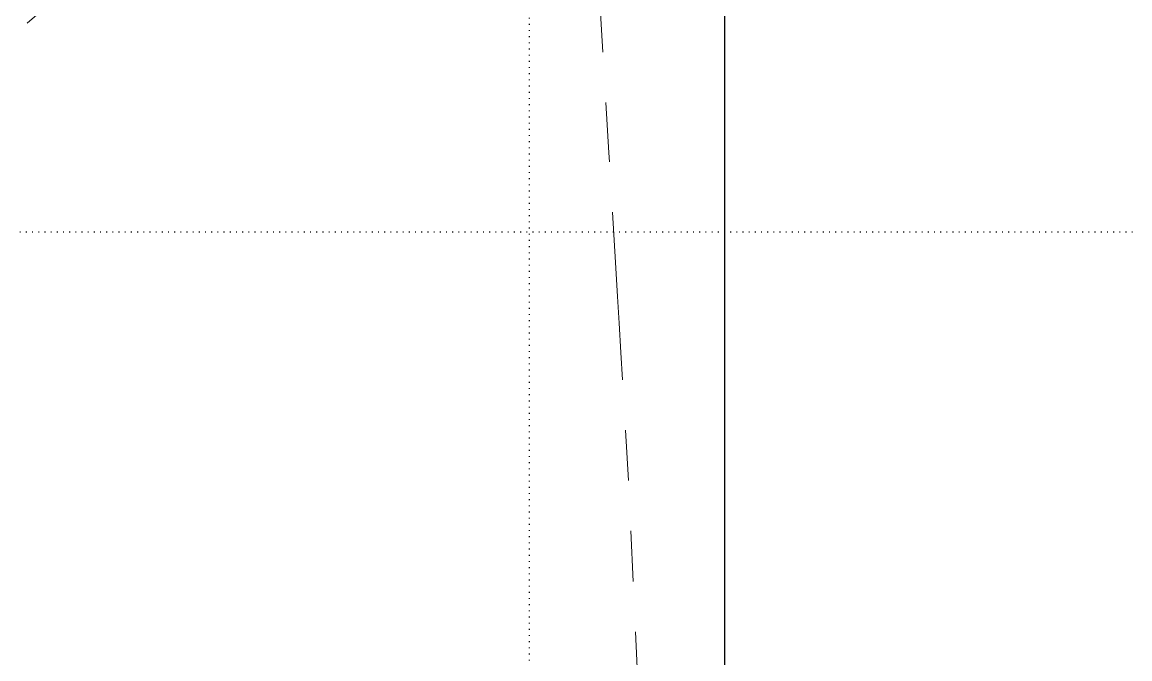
# Model space of a CAD drawing. Header units: millimetres. Extents: x 833600 to 836188, y 817400 to 818701.
# Drawn here: x 834439.7 to 834571.5, y 818049.2 to 818125 of the extents above; entities that cross this region are included whole.
import ezdxf

# ---------------------------------------------------------------- set-up
doc = ezdxf.new("R2010")
doc.units = ezdxf.units.MM
doc.linetypes.add('2', pattern=[12.011629, 6.005814, -6.005814])
doc.linetypes.add('DOT', pattern=[6.35, 0, -6.35])
doc.layers.add('00-TITLEBOX', color=7, linetype='Continuous')
doc.layers.add('01-Grid', color=7, linetype='DOT')
doc.layers.add('01-basemap', color=8, linetype='Continuous', lineweight=13)

msp = doc.modelspace()

# ---------------------------------------------------------------- linework, layer by layer
at = {"layer": '00-TITLEBOX'}
msp.add_lwpolyline([(834523.25, 817906.26), (834199.71, 817906.26), (834199.71, 818153.73), (834523.25, 818153.73)], close=True, dxfattribs=at)
at = {"layer": '01-basemap', "linetype": '2', "lineweight": 20, "flags": 128}
for points in [[(834509.47, 818109.43), (834508.05, 818133.22), (834500, 818132.68)], [(834444.79, 818128.82), (834429.02, 818115.04), (834399.86, 818094.37), (834388.74, 818086.64), (834388.1, 818087.93), (834380.69, 818085.44), (834374.04, 818082.83), (834368.22, 818079.69)], [(834510.26, 818096.37), (834509.47, 818109.43)], [(834510.5, 818092.34), (834510.26, 818096.37)], [(834510.69, 818089.15), (834510.5, 818092.34)], [(834510.9, 818085.66), (834510.69, 818089.15)], [(834515.33, 818010.46), (834513.31, 818037.97), (834511.84, 818070.07), (834510.9, 818085.66)]]:
    msp.add_lwpolyline(points, dxfattribs=at)
at = {"layer": '01-basemap', "linetype": 'Continuous', "lineweight": 30}
msp.add_arc((834317.01, 818256.7), 177.32, 295.8659, 313.9252, dxfattribs=at)
at = {"layer": '01-Grid', "ltscale": 0.1}
for p, q in [((834500, 818701.02), (834500, 817400)), ((836188.05, 818100), (833600, 818100))]:
    msp.add_line(p, q, dxfattribs=at)

doc.saveas('drawing.dxf')
